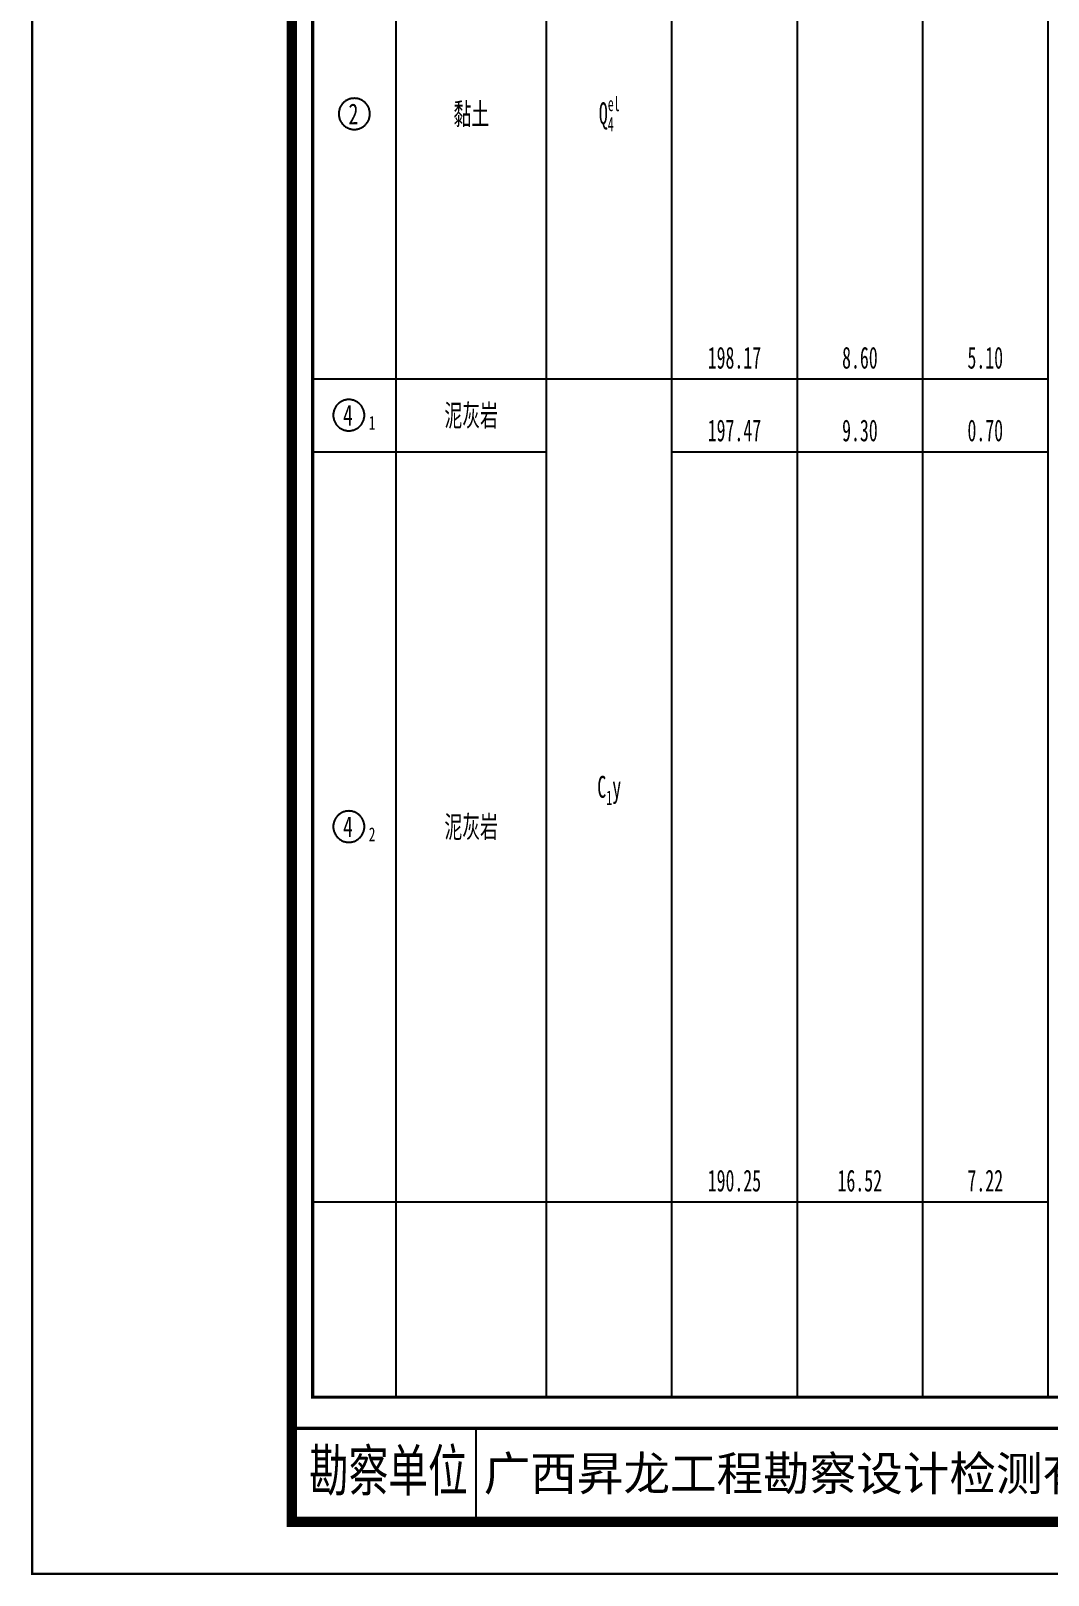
# Model space of a CAD drawing. Header units: millimetres. Extents: x 1264 to 9491, y 619 to 916.
# Drawn here: x 8835.7 to 8933.6, y 618.8 to 767.4 of the extents above; entities that cross this region are included whole.
import ezdxf
from ezdxf.enums import TextEntityAlignment as Align

# ---------------------------------------------------------------- set-up
doc = ezdxf.new("R2010")
doc.units = ezdxf.units.MM
doc.layers.add('GICAD_POU_TEXTS', color=7, linetype='Continuous')
doc.styles.add('HT', font='simhei.ttf')
doc.styles.add('LZ_FONT', font='simfang_0.ttf', dxfattribs={"width": 0.7, "height": 8})
doc.styles.add('成果图图块', font='simfang_0.ttf', dxfattribs={"height": 2.5})
doc.styles.add('成果图表体', font='simfang_0.ttf', dxfattribs={"width": 0.6, "height": 2.1})

# ---------------------------------------------------------------- blocks, each defined once
blk = doc.blocks.new('ZZT_DCBH_Z.dwg62', base_point=(-0.02, 0))
at = {"color": 7}
blk.add_polyline3d([(-1.52, 0.02, 0), (-1.52, -0.06, 0), (-1.52, -0.13, 0), (-1.51, -0.2, 0), (-1.5, -0.28, 0), (-1.48, -0.35, 0), (-1.46, -0.42, 0), (-1.44, -0.49, 0), (-1.41, -0.56, 0), (-1.38, -0.63, 0), (-1.35, -0.69, 0), (-1.31, -0.76, 0), (-1.27, -0.82, 0), (-1.23, -0.88, 0), (-1.18, -0.94, 0), (-1.14, -0.99, 0), (-1.09, -1.04, 0), (-1.03, -1.1, 0), (-0.98, -1.14, 0), (-0.92, -1.19, 0), (-0.86, -1.23, 0), (-0.8, -1.27, 0), (-0.73, -1.31, 0), (-0.67, -1.34, 0), (-0.6, -1.37, 0), (-0.53, -1.4, 0), (-0.46, -1.42, 0), (-0.39, -1.44, 0), (-0.32, -1.46, 0), (-0.25, -1.47, 0), (-0.17, -1.48, 0), (-0.1, -1.48, 0), (-0.02, -1.48, 0), (0.05, -1.48, 0), (0.12, -1.48, 0), (0.2, -1.47, 0), (0.27, -1.46, 0), (0.34, -1.44, 0), (0.41, -1.42, 0), (0.48, -1.4, 0), (0.55, -1.37, 0), (0.62, -1.34, 0), (0.68, -1.31, 0), (0.75, -1.27, 0), (0.81, -1.23, 0), (0.87, -1.19, 0), (0.93, -1.14, 0), (0.98, -1.1, 0), (1.04, -1.04, 0), (1.09, -0.99, 0), (1.13, -0.94, 0), (1.18, -0.88, 0), (1.22, -0.82, 0), (1.26, -0.76, 0), (1.3, -0.69, 0), (1.33, -0.63, 0), (1.36, -0.56, 0), (1.39, -0.49, 0), (1.41, -0.42, 0), (1.43, -0.35, 0), (1.45, -0.28, 0), (1.46, -0.2, 0), (1.47, -0.13, 0), (1.47, -0.06, 0), (1.48, 0.02, 0), (1.47, 0.09, 0), (1.47, 0.16, 0), (1.46, 0.24, 0), (1.45, 0.31, 0), (1.43, 0.38, 0), (1.41, 0.45, 0), (1.39, 0.52, 0), (1.36, 0.59, 0), (1.33, 0.66, 0), (1.3, 0.72, 0), (1.26, 0.79, 0), (1.22, 0.85, 0), (1.18, 0.91, 0), (1.13, 0.97, 0), (1.09, 1.02, 0), (1.04, 1.08, 0), (0.98, 1.13, 0), (0.93, 1.18, 0), (0.87, 1.22, 0), (0.81, 1.26, 0), (0.75, 1.3, 0), (0.68, 1.34, 0), (0.62, 1.37, 0), (0.55, 1.4, 0), (0.48, 1.43, 0), (0.41, 1.45, 0), (0.34, 1.47, 0), (0.27, 1.49, 0), (0.2, 1.5, 0), (0.12, 1.51, 0), (0.05, 1.51, 0), (-0.02, 1.52, 0), (-0.1, 1.51, 0), (-0.17, 1.51, 0), (-0.25, 1.5, 0), (-0.32, 1.49, 0), (-0.39, 1.47, 0), (-0.46, 1.45, 0), (-0.53, 1.43, 0), (-0.6, 1.4, 0), (-0.67, 1.37, 0), (-0.73, 1.34, 0), (-0.8, 1.3, 0), (-0.86, 1.26, 0), (-0.92, 1.22, 0), (-0.98, 1.18, 0), (-1.03, 1.13, 0), (-1.09, 1.08, 0), (-1.14, 1.02, 0), (-1.18, 0.97, 0), (-1.23, 0.91, 0), (-1.27, 0.85, 0), (-1.31, 0.79, 0), (-1.35, 0.72, 0), (-1.38, 0.66, 0), (-1.41, 0.59, 0), (-1.44, 0.52, 0), (-1.46, 0.45, 0), (-1.48, 0.38, 0), (-1.5, 0.31, 0), (-1.51, 0.24, 0), (-1.52, 0.16, 0), (-1.52, 0.09, 0), (-1.52, 0.02, 0)], dxfattribs=at)
at = {"layer": 'GICAD_POU_TEXTS', "color": 7, "style": '成果图图块', "width": 0.7}
blk.add_text('2', height=2, dxfattribs=at).set_placement((-0.11, -0.99), align=Align.CENTER)
blk = doc.blocks.new('ZZT_DCBH_Y1.dwg47', base_point=(0.51, 0))
at = {"color": 7}
blk.add_polyline3d([(-1.52, 0.02, 0), (-1.52, -0.06, 0), (-1.52, -0.13, 0), (-1.51, -0.2, 0), (-1.5, -0.28, 0), (-1.48, -0.35, 0), (-1.46, -0.42, 0), (-1.44, -0.49, 0), (-1.41, -0.56, 0), (-1.38, -0.63, 0), (-1.35, -0.69, 0), (-1.31, -0.76, 0), (-1.27, -0.82, 0), (-1.23, -0.88, 0), (-1.18, -0.94, 0), (-1.14, -0.99, 0), (-1.09, -1.04, 0), (-1.03, -1.1, 0), (-0.98, -1.14, 0), (-0.92, -1.19, 0), (-0.86, -1.23, 0), (-0.8, -1.27, 0), (-0.73, -1.31, 0), (-0.67, -1.34, 0), (-0.6, -1.37, 0), (-0.53, -1.4, 0), (-0.46, -1.42, 0), (-0.39, -1.44, 0), (-0.32, -1.46, 0), (-0.25, -1.47, 0), (-0.17, -1.48, 0), (-0.1, -1.48, 0), (-0.02, -1.48, 0), (0.05, -1.48, 0), (0.12, -1.48, 0), (0.2, -1.47, 0), (0.27, -1.46, 0), (0.34, -1.44, 0), (0.41, -1.42, 0), (0.48, -1.4, 0), (0.55, -1.37, 0), (0.62, -1.34, 0), (0.68, -1.31, 0), (0.75, -1.27, 0), (0.81, -1.23, 0), (0.87, -1.19, 0), (0.93, -1.14, 0), (0.98, -1.1, 0), (1.04, -1.04, 0), (1.09, -0.99, 0), (1.13, -0.94, 0), (1.18, -0.88, 0), (1.22, -0.82, 0), (1.26, -0.76, 0), (1.3, -0.69, 0), (1.33, -0.63, 0), (1.36, -0.56, 0), (1.39, -0.49, 0), (1.41, -0.42, 0), (1.43, -0.35, 0), (1.45, -0.28, 0), (1.46, -0.2, 0), (1.47, -0.13, 0), (1.47, -0.06, 0), (1.48, 0.02, 0), (1.47, 0.09, 0), (1.47, 0.16, 0), (1.46, 0.24, 0), (1.45, 0.31, 0), (1.43, 0.38, 0), (1.41, 0.45, 0), (1.39, 0.52, 0), (1.36, 0.59, 0), (1.33, 0.66, 0), (1.3, 0.72, 0), (1.26, 0.79, 0), (1.22, 0.85, 0), (1.18, 0.91, 0), (1.13, 0.97, 0), (1.09, 1.02, 0), (1.04, 1.08, 0), (0.98, 1.13, 0), (0.93, 1.18, 0), (0.87, 1.22, 0), (0.81, 1.26, 0), (0.75, 1.3, 0), (0.68, 1.34, 0), (0.62, 1.37, 0), (0.55, 1.4, 0), (0.48, 1.43, 0), (0.41, 1.45, 0), (0.34, 1.47, 0), (0.27, 1.49, 0), (0.2, 1.5, 0), (0.12, 1.51, 0), (0.05, 1.51, 0), (-0.02, 1.52, 0), (-0.1, 1.51, 0), (-0.17, 1.51, 0), (-0.25, 1.5, 0), (-0.32, 1.49, 0), (-0.39, 1.47, 0), (-0.46, 1.45, 0), (-0.53, 1.43, 0), (-0.6, 1.4, 0), (-0.67, 1.37, 0), (-0.73, 1.34, 0), (-0.8, 1.3, 0), (-0.86, 1.26, 0), (-0.92, 1.22, 0), (-0.98, 1.18, 0), (-1.03, 1.13, 0), (-1.09, 1.08, 0), (-1.14, 1.02, 0), (-1.18, 0.97, 0), (-1.23, 0.91, 0), (-1.27, 0.85, 0), (-1.31, 0.79, 0), (-1.35, 0.72, 0), (-1.38, 0.66, 0), (-1.41, 0.59, 0), (-1.44, 0.52, 0), (-1.46, 0.45, 0), (-1.48, 0.38, 0), (-1.5, 0.31, 0), (-1.51, 0.24, 0), (-1.52, 0.16, 0), (-1.52, 0.09, 0), (-1.52, 0.02, 0)], dxfattribs=at)
at = {"layer": 'GICAD_POU_TEXTS', "color": 7, "style": '成果图图块', "width": 0.7}
blk.add_text('4', height=2, dxfattribs=at).set_placement((-0.11, -0.99), align=Align.CENTER)
blk.add_text('1', height=1.33, dxfattribs=at).set_placement((1.9, -1.39))
blk = doc.blocks.new('ZZT_DCBH_Y1.dwg48', base_point=(0.51, 0))
at = {"color": 7}
blk.add_polyline3d([(-1.52, 0.02, 0), (-1.52, -0.06, 0), (-1.52, -0.13, 0), (-1.51, -0.2, 0), (-1.5, -0.28, 0), (-1.48, -0.35, 0), (-1.46, -0.42, 0), (-1.44, -0.49, 0), (-1.41, -0.56, 0), (-1.38, -0.63, 0), (-1.35, -0.69, 0), (-1.31, -0.76, 0), (-1.27, -0.82, 0), (-1.23, -0.88, 0), (-1.18, -0.94, 0), (-1.14, -0.99, 0), (-1.09, -1.04, 0), (-1.03, -1.1, 0), (-0.98, -1.14, 0), (-0.92, -1.19, 0), (-0.86, -1.23, 0), (-0.8, -1.27, 0), (-0.73, -1.31, 0), (-0.67, -1.34, 0), (-0.6, -1.37, 0), (-0.53, -1.4, 0), (-0.46, -1.42, 0), (-0.39, -1.44, 0), (-0.32, -1.46, 0), (-0.25, -1.47, 0), (-0.17, -1.48, 0), (-0.1, -1.48, 0), (-0.02, -1.48, 0), (0.05, -1.48, 0), (0.12, -1.48, 0), (0.2, -1.47, 0), (0.27, -1.46, 0), (0.34, -1.44, 0), (0.41, -1.42, 0), (0.48, -1.4, 0), (0.55, -1.37, 0), (0.62, -1.34, 0), (0.68, -1.31, 0), (0.75, -1.27, 0), (0.81, -1.23, 0), (0.87, -1.19, 0), (0.93, -1.14, 0), (0.98, -1.1, 0), (1.04, -1.04, 0), (1.09, -0.99, 0), (1.13, -0.94, 0), (1.18, -0.88, 0), (1.22, -0.82, 0), (1.26, -0.76, 0), (1.3, -0.69, 0), (1.33, -0.63, 0), (1.36, -0.56, 0), (1.39, -0.49, 0), (1.41, -0.42, 0), (1.43, -0.35, 0), (1.45, -0.28, 0), (1.46, -0.2, 0), (1.47, -0.13, 0), (1.47, -0.06, 0), (1.48, 0.02, 0), (1.47, 0.09, 0), (1.47, 0.16, 0), (1.46, 0.24, 0), (1.45, 0.31, 0), (1.43, 0.38, 0), (1.41, 0.45, 0), (1.39, 0.52, 0), (1.36, 0.59, 0), (1.33, 0.66, 0), (1.3, 0.72, 0), (1.26, 0.79, 0), (1.22, 0.85, 0), (1.18, 0.91, 0), (1.13, 0.97, 0), (1.09, 1.02, 0), (1.04, 1.08, 0), (0.98, 1.13, 0), (0.93, 1.18, 0), (0.87, 1.22, 0), (0.81, 1.26, 0), (0.75, 1.3, 0), (0.68, 1.34, 0), (0.62, 1.37, 0), (0.55, 1.4, 0), (0.48, 1.43, 0), (0.41, 1.45, 0), (0.34, 1.47, 0), (0.27, 1.49, 0), (0.2, 1.5, 0), (0.12, 1.51, 0), (0.05, 1.51, 0), (-0.02, 1.52, 0), (-0.1, 1.51, 0), (-0.17, 1.51, 0), (-0.25, 1.5, 0), (-0.32, 1.49, 0), (-0.39, 1.47, 0), (-0.46, 1.45, 0), (-0.53, 1.43, 0), (-0.6, 1.4, 0), (-0.67, 1.37, 0), (-0.73, 1.34, 0), (-0.8, 1.3, 0), (-0.86, 1.26, 0), (-0.92, 1.22, 0), (-0.98, 1.18, 0), (-1.03, 1.13, 0), (-1.09, 1.08, 0), (-1.14, 1.02, 0), (-1.18, 0.97, 0), (-1.23, 0.91, 0), (-1.27, 0.85, 0), (-1.31, 0.79, 0), (-1.35, 0.72, 0), (-1.38, 0.66, 0), (-1.41, 0.59, 0), (-1.44, 0.52, 0), (-1.46, 0.45, 0), (-1.48, 0.38, 0), (-1.5, 0.31, 0), (-1.51, 0.24, 0), (-1.52, 0.16, 0), (-1.52, 0.09, 0), (-1.52, 0.02, 0)], dxfattribs=at)
at = {"layer": 'GICAD_POU_TEXTS', "color": 7, "style": '成果图图块', "width": 0.7}
blk.add_text('4', height=2, dxfattribs=at).set_placement((-0.11, -0.99), align=Align.CENTER)
blk.add_text('2', height=1.33, dxfattribs=at).set_placement((1.9, -1.39))
blk = doc.blocks.new('柱状图图框模板-(昇龙标准).dwg34', base_point=(27, 229))
blk.add_line((42.74, 4.95), (42.74, 13.95))
blk.add_line((42.74, 4.95), (42.74, 13.95))
for points, const_width in [([(0, 0), (210, 0), (210, 297), (0, 297)], 0.25), ([(25, 5), (205, 5), (205, 292), (25, 292)], 1), ([(27, 265), (203, 265), (203, 17), (27, 17)], 0.3)]:
    blk.add_lwpolyline(points, close=True, dxfattribs=dict(const_width=const_width))
at = {"const_width": 0.3}
blk.add_lwpolyline([(25, 14), (205, 14)], dxfattribs=at)
at = {"style": 'LZ_FONT', "width": 0.7}
blk.add_text('勘察单位', height=4, dxfattribs=at).set_placement((26.65, 7.95))
at = {"style": 'HT'}
blk.add_text('广西昇龙工程勘察设计检测有限公司', height=3.2865, dxfattribs=at).set_placement((43.48, 8.02))

msp = doc.modelspace()

# ---------------------------------------------------------------- linework, layer by layer
at = {"color": 0}
for p, q in [((8862.81, 733.89), (8862.81, 784.89)), ((8870.85, 733.89), (8870.85, 784.89)), ((8862.81, 733.89), (8870.85, 733.89)), ((8862.81, 733.89), (8870.85, 733.89)), ((8862.81, 726.89), (8862.81, 733.89)), ((8870.85, 726.89), (8870.85, 733.89)), ((8862.81, 726.89), (8870.85, 726.89)), ((8862.81, 726.89), (8870.85, 726.89)), ((8862.81, 654.69), (8862.81, 726.89)), ((8870.85, 654.69), (8870.85, 726.89)), ((8862.81, 654.69), (8870.85, 654.69))]:
    msp.add_line(p, q, dxfattribs=at)
for points in [[(8862.81, 635.89), (8862.81, 819.89)], [(8870.85, 635.89), (8870.85, 819.89)], [(8870.85, 635.89), (8870.85, 819.89)], [(8885.34, 635.89), (8885.34, 819.89)], [(8885.34, 635.89), (8885.34, 819.89)], [(8897.41, 635.89), (8897.41, 819.89)], [(8897.41, 635.89), (8897.41, 819.89)], [(8909.48, 635.89), (8909.48, 819.89)], [(8909.48, 635.89), (8909.48, 819.89)], [(8921.55, 635.89), (8921.55, 819.89)], [(8921.55, 635.89), (8921.55, 819.89)], [(8933.63, 635.89), (8933.63, 819.89)], [(8933.63, 635.89), (8933.63, 819.89)], [(8870.85, 733.89), (8870.85, 784.89)], [(8885.34, 733.89), (8885.34, 784.89)], [(8885.34, 733.89), (8885.34, 784.89)], [(8897.41, 733.89), (8897.41, 784.89)], [(8897.41, 733.89), (8897.41, 784.89)], [(8909.48, 733.89), (8909.48, 784.89)], [(8909.48, 733.89), (8909.48, 784.89)], [(8921.55, 733.89), (8921.55, 784.89)], [(8921.55, 733.89), (8921.55, 784.89)], [(8933.63, 733.89), (8933.63, 784.89)], [(8870.85, 733.89), (8885.34, 733.89)], [(8870.85, 733.89), (8885.34, 733.89)], [(8870.85, 726.89), (8870.85, 733.89)], [(8885.34, 726.89), (8885.34, 733.89)], [(8885.34, 733.89), (8897.41, 733.89)], [(8885.34, 733.89), (8897.41, 733.89)], [(8885.34, 654.69), (8885.34, 733.89)], [(8897.41, 654.69), (8897.41, 733.89)], [(8897.41, 733.89), (8909.48, 733.89)], [(8897.41, 733.89), (8909.48, 733.89)], [(8897.41, 726.89), (8897.41, 733.89)], [(8909.48, 726.89), (8909.48, 733.89)], [(8909.48, 733.89), (8921.55, 733.89)], [(8909.48, 733.89), (8921.55, 733.89)], [(8909.48, 726.89), (8909.48, 733.89)], [(8921.55, 726.89), (8921.55, 733.89)], [(8921.55, 733.89), (8933.63, 733.89)], [(8921.55, 733.89), (8933.63, 733.89)], [(8921.55, 726.89), (8921.55, 733.89)], [(8933.63, 726.89), (8933.63, 733.89)], [(8870.85, 726.89), (8885.34, 726.89)], [(8870.85, 726.89), (8885.34, 726.89)], [(8870.85, 654.69), (8870.85, 726.89)], [(8885.34, 654.69), (8885.34, 726.89)], [(8897.41, 726.89), (8909.48, 726.89)], [(8897.41, 726.89), (8909.48, 726.89)], [(8897.41, 654.69), (8897.41, 726.89)], [(8909.48, 654.69), (8909.48, 726.89)], [(8909.48, 726.89), (8921.55, 726.89)], [(8909.48, 726.89), (8921.55, 726.89)], [(8909.48, 654.69), (8909.48, 726.89)], [(8921.55, 654.69), (8921.55, 726.89)], [(8921.55, 726.89), (8933.63, 726.89)], [(8921.55, 726.89), (8933.63, 726.89)], [(8921.55, 654.69), (8921.55, 726.89)], [(8933.63, 654.69), (8933.63, 726.89)], [(8870.85, 654.69), (8885.34, 654.69)], [(8885.34, 654.69), (8897.41, 654.69)], [(8897.41, 654.69), (8909.48, 654.69)], [(8909.48, 654.69), (8921.55, 654.69)], [(8921.55, 654.69), (8933.63, 654.69)], [(8862.81, 635.89), (8870.85, 635.89)], [(8870.85, 635.89), (8885.34, 635.89)], [(8885.34, 635.89), (8897.41, 635.89)], [(8897.41, 635.89), (8909.48, 635.89)], [(8909.48, 635.89), (8921.55, 635.89)], [(8921.55, 635.89), (8933.63, 635.89)], [(8933.63, 635.89), (8948.11, 635.89)]]:
    msp.add_lwpolyline(points, dxfattribs=at)

# ---------------------------------------------------------------- block references
for name, p in [('柱状图图框模板-(昇龙标准).dwg34', (8862.81, 847.89)), ('ZZT_DCBH_Z.dwg62', (8866.83, 759.39)), ('ZZT_DCBH_Y1.dwg47', (8866.83, 730.39)), ('ZZT_DCBH_Y1.dwg48', (8866.83, 690.79))]:
    msp.add_blockref(name, p)

# ---------------------------------------------------------------- texts
at = {"color": 0, "style": '成果图表体', "width": 0.6}
for s, height, p in [('el', 1.4, (8891.23, 759.67)), ('黏土', 2.1, (8876.37, 758.34)), ('Q', 2.1, (8890.37, 758.41)), ('4', 1.4, (8891.23, 757.71)), ('198.17', 2.1, (8900.85, 734.89)), ('8.60', 2.1, (8913.79, 734.89)), ('5.10', 2.1, (8925.86, 734.89)), ('泥灰岩', 2.1, (8875.5, 729.34)), ('197.47', 2.1, (8900.85, 727.89)), ('9.30', 2.1, (8913.79, 727.89)), ('0.70', 2.1, (8925.86, 727.89)), ('C', 2.1, (8890.22, 693.59)), ('1', 1.4, (8891.09, 692.89)), ('y', 2.1, (8891.66, 693.59)), ('泥灰岩', 2.1, (8875.5, 689.74)), ('190.25', 2.1, (8900.85, 655.69)), ('16.52', 2.1, (8913.35, 655.69)), ('7.22', 2.1, (8925.86, 655.69))]:
    msp.add_text(s, height=height, dxfattribs=at).set_placement(p)

doc.saveas('drawing.dxf')
